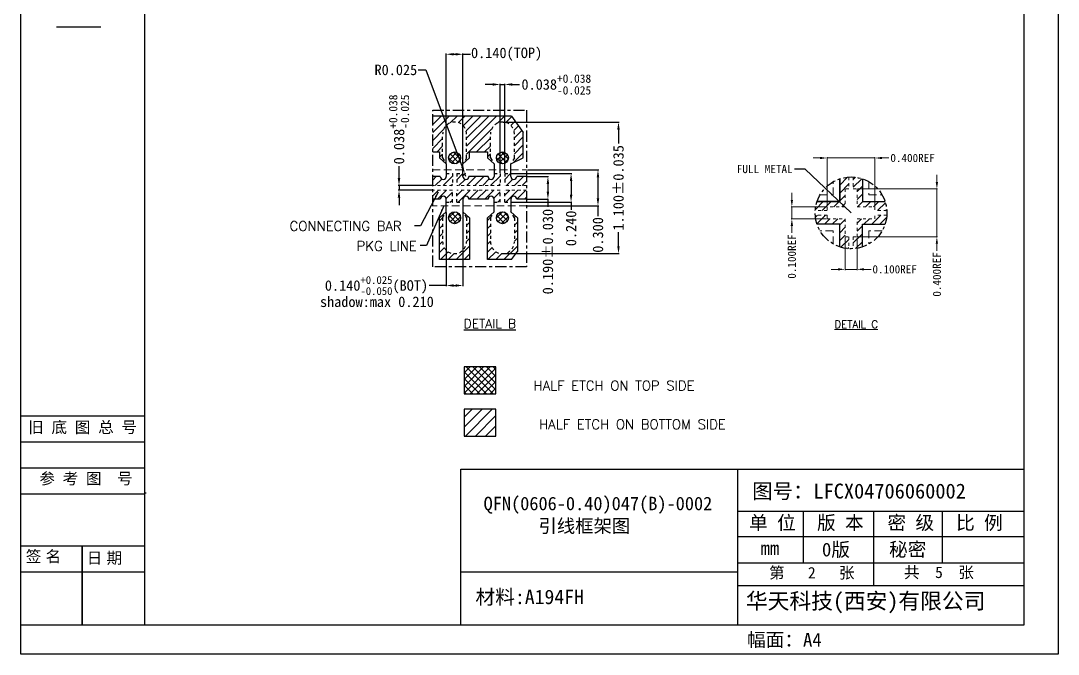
# Model space of a CAD drawing. Header units: inches. Extents: x 5 to 403, y 5 to 265.
# Drawn here: x 210.04 to 244.76, y 194.19 to 215.37 of the extents above; entities that cross this region are included whole.
import ezdxf
from ezdxf.enums import TextEntityAlignment as Align

# ---------------------------------------------------------------- set-up
doc = ezdxf.new("R2010")
doc.units = ezdxf.units.IN
doc.header["$MEASUREMENT"] = 0
doc.linetypes.add('CENTER', pattern=[2, 1.25, -0.25, 0.25, -0.25])
doc.linetypes.add('HIDDEN', pattern=[0.375, 0.25, -0.125])
for name, color, linetype in [('1D（虚线、T-shape等)', 4, 'Continuous'), ('1（实线、SECTION图示等）', 7, 'Continuous'), ('DIM(尺寸标注）', 4, 'Continuous'), ('Half etch on bottom side（背面半蚀刻、实线） @ 1', 4, 'Continuous'), ('Half etch on top side（正面半蚀刻、实线）', 6, 'Continuous'), ('LFBOT（框架底面线、虚线）', 4, 'HIDDEN'), ('LFTOP（框架正面线、实线）', 7, 'Continuous'), ('PKG LINE（虚线）', 2, 'HIDDEN')]:
    doc.layers.add(name, color=color, linetype=linetype)
doc.styles.add('SIMPLEX', font='SIMPLEX')
doc.styles.get("Standard").update_dxf_attribs({"font": ''})
doc.styles.add('宋体', font='')
doc.styles.get('Standard').set_extended_font_data('SimSun')
doc.styles.get('宋体').set_extended_font_data('SimSun')
doc.dimstyles.new('0D$0', dxfattribs={"dimscale": 0.078, "dimtxt": 1.15, "dimasz": 1.15, "dimexe": 0.3, "dimexo": 0.3, "dimgap": 0.3, "dimtad": 0, "dimdec": 3, "dimzin": 1, "dimdsep": 46, "dimtxsty": 'SIMPLEX', "dimcen": 0.1, "dimclrd": 256, "dimclre": 256, "dimclrt": 256, "dimadec": 0, "dimazin": 0, "dimtfac": 1, "dimtdec": 3, "dimtofl": 0, "dimtmove": 0, "dimatfit": 3, "dimfxl": 0, "dimlwd": -1, "dimlwe": -1, "dimarcsym": 0})
doc.dimstyles.new('ISO-25', dxfattribs={"dimtxt": 0.2, "dimasz": 0.15, "dimexe": 0.025, "dimexo": 0.025, "dimgap": 0.025, "dimtad": 0, "dimdec": 3, "dimzin": 1, "dimdsep": 46, "dimtxsty": '宋体', "dimcen": 0.15, "dimadec": 0, "dimazin": 0, "dimtfac": 1, "dimtdec": 3, "dimtmove": 0, "dimatfit": 3, "dimfxl": 0, "dimarcsym": 0})
doc.dimstyles.get("Standard").update_dxf_attribs({"dimtxt": 0.18, "dimasz": 0.18, "dimexe": 0.18, "dimexo": 0.0625, "dimgap": 0.09, "dimtad": 0, "dimtih": 1, "dimtoh": 1, "dimdec": 4, "dimzin": 0, "dimdsep": 46, "dimtxsty": 'Standard', "dimcen": 0.09, "dimadec": 0, "dimazin": 0, "dimtfac": 1, "dimtdec": 4, "dimtofl": 0, "dimtmove": 0, "dimatfit": 3, "dimfxl": 0, "dimtolj": 1, "dimtzin": 0, "dimarcsym": 0})

# ---------------------------------------------------------------- blocks, each defined once
blk = doc.blocks.new('*D77')
at = {"layer": 'Defpoints', "color": 0}
for p in [(226.973, 210.161), (226.973, 209.401), (227.685, 209.401)]:
    blk.add_point(p, dxfattribs=at)
at = {"layer": 'DIM(尺寸标注）', "color": 0, "lineweight": -2}
for p, q in [((226.998, 210.161), (227.71, 210.161)), ((227.685, 209.911), (227.685, 209.651)), ((226.998, 209.401), (227.71, 209.401)), ((227.685, 209.401), (227.685, 209.151))]:
    blk.add_line(p, q, dxfattribs=at)
at = {"layer": 'DIM(尺寸标注）', "color": 0}
for points in [[(227.726, 209.911), (227.643, 209.911), (227.685, 210.161)], [(227.643, 209.651), (227.726, 209.651), (227.685, 209.401)]]:
    blk.add_solid(points, dxfattribs=at)
at = {"layer": 'DIM(尺寸标注）', "color": 0, "insert": (227.685, 207.649), "char_height": 0.35, "attachment_point": 5, "rotation": 90, "style": '宋体'}
blk.add_mtext('0.190%%p0.030', dxfattribs=at)
blk = doc.blocks.new('*D78')
at = {"layer": 'Defpoints', "color": 0}
for p in [(226.973, 210.381), (226.973, 209.181), (229.36, 209.181)]:
    blk.add_point(p, dxfattribs=at)
at = {"layer": 'DIM(尺寸标注）', "color": 0, "lineweight": -2}
for p, q in [((226.998, 210.381), (229.385, 210.381)), ((229.36, 210.131), (229.36, 209.431)), ((226.998, 209.181), (229.385, 209.181)), ((229.36, 209.181), (229.36, 208.833))]:
    blk.add_line(p, q, dxfattribs=at)
at = {"layer": 'DIM(尺寸标注）', "color": 0}
for points in [[(229.402, 210.131), (229.319, 210.131), (229.36, 210.381)], [(229.319, 209.431), (229.402, 209.431), (229.36, 209.181)]]:
    blk.add_solid(points, dxfattribs=at)
at = {"layer": 'DIM(尺寸标注）', "color": 0, "insert": (229.36, 208.207), "char_height": 0.35, "attachment_point": 5, "rotation": 90, "style": '宋体'}
blk.add_mtext('0.300', dxfattribs=at)
blk = doc.blocks.new('*D79')
at = {"layer": 'Defpoints', "color": 0}
for p in [(226.163, 211.981), (226.163, 207.581), (230.047, 207.581)]:
    blk.add_point(p, dxfattribs=at)
at = {"layer": 'DIM(尺寸标注）', "color": 0, "lineweight": -2}
for p, q in [((226.188, 211.981), (230.072, 211.981)), ((230.047, 211.731), (230.047, 211.264)), ((230.047, 207.831), (230.047, 208.299)), ((226.188, 207.581), (230.072, 207.581))]:
    blk.add_line(p, q, dxfattribs=at)
at = {"layer": 'DIM(尺寸标注）', "color": 0}
for points in [[(230.088, 211.731), (230.005, 211.731), (230.047, 211.981)], [(230.005, 207.831), (230.088, 207.831), (230.047, 207.581)]]:
    blk.add_solid(points, dxfattribs=at)
at = {"layer": 'DIM(尺寸标注）', "color": 0, "insert": (230.047, 209.781), "char_height": 0.35, "attachment_point": 5, "rotation": 90, "style": '宋体'}
blk.add_mtext('1.100%%p0.035', dxfattribs=at)
blk = doc.blocks.new('*D1')
at = {"layer": 'Defpoints', "color": 0}
for p in [(237.63, 208.144), (238.03, 208.144), (237.63, 207.056)]:
    blk.add_point(p, dxfattribs=at)
at = {"layer": 'DIM(尺寸标注）', "lineweight": 5}
for p, q in [((237.63, 208.121), (237.63, 207.033)), ((238.03, 208.121), (238.03, 207.033))]:
    blk.add_line(p, q, dxfattribs=at)
at = {"layer": 'DIM(尺寸标注）', "color": 4, "lineweight": 5}
for p, q in [((237.396, 207.056), (237.162, 207.056)), ((238.03, 207.056), (237.63, 207.056)), ((238.264, 207.056), (238.498, 207.056))]:
    blk.add_line(p, q, dxfattribs=at)
at = {"layer": 'DIM(尺寸标注）', "color": 4}
for points in [[(237.396, 207.017), (237.396, 207.095), (237.63, 207.056)], [(238.264, 207.095), (238.264, 207.017), (238.03, 207.056)]]:
    blk.add_solid(points, dxfattribs=at)
at = {"layer": 'DIM(尺寸标注）', "color": 4, "lineweight": 5, "insert": (239.289, 207.056), "char_height": 0.273, "attachment_point": 5, "style": '宋体'}
blk.add_mtext('0.100REF', dxfattribs=at)
blk = doc.blocks.new('*D2')
at = {"layer": 'Defpoints', "color": 0}
for p in [(237.03, 209.144), (235.849, 208.744), (237.03, 208.744)]:
    blk.add_point(p, dxfattribs=at)
at = {"layer": 'DIM(尺寸标注）', "color": 4, "lineweight": 5}
for p, q in [((235.849, 209.378), (235.849, 209.612)), ((235.849, 209.144), (235.849, 208.744)), ((235.849, 208.51), (235.849, 208.276))]:
    blk.add_line(p, q, dxfattribs=at)
at = {"layer": 'DIM(尺寸标注）', "lineweight": 5}
for p, q in [((237.007, 209.144), (235.825, 209.144)), ((237.007, 208.744), (235.825, 208.744))]:
    blk.add_line(p, q, dxfattribs=at)
at = {"layer": 'DIM(尺寸标注）', "color": 4}
for points in [[(235.81, 209.378), (235.888, 209.378), (235.849, 209.144)], [(235.888, 208.51), (235.81, 208.51), (235.849, 208.744)]]:
    blk.add_solid(points, dxfattribs=at)
at = {"layer": 'DIM(尺寸标注）', "color": 4, "lineweight": 5, "insert": (235.849, 207.485), "char_height": 0.273, "attachment_point": 5, "rotation": 90, "style": '宋体'}
blk.add_mtext('0.100REF', dxfattribs=at)
blk = doc.blocks.new('*D3')
at = {"layer": 'Defpoints', "color": 0}
for p in [(238.03, 209.744), (238.03, 208.144), (240.702, 208.144)]:
    blk.add_point(p, dxfattribs=at)
at = {"layer": 'DIM(尺寸标注）', "color": 4, "lineweight": 5}
for p, q in [((240.702, 209.978), (240.702, 210.212)), ((240.702, 209.744), (240.702, 208.144)), ((240.702, 207.91), (240.702, 207.676))]:
    blk.add_line(p, q, dxfattribs=at)
at = {"layer": 'DIM(尺寸标注）', "lineweight": 5}
for p, q in [((238.053, 209.744), (240.726, 209.744)), ((238.053, 208.144), (240.726, 208.144))]:
    blk.add_line(p, q, dxfattribs=at)
at = {"layer": 'DIM(尺寸标注）', "color": 4}
for points in [[(240.663, 209.978), (240.741, 209.978), (240.702, 209.744)], [(240.741, 207.91), (240.663, 207.91), (240.702, 208.144)]]:
    blk.add_solid(points, dxfattribs=at)
at = {"layer": 'DIM(尺寸标注）', "color": 4, "lineweight": 5, "insert": (240.702, 206.885), "char_height": 0.273, "attachment_point": 5, "rotation": 90, "style": '宋体'}
blk.add_mtext('0.400REF', dxfattribs=at)
blk = doc.blocks.new('*D4')
at = {"layer": 'Defpoints', "color": 0}
for p in [(238.63, 210.779), (237.03, 209.144), (238.63, 209.144)]:
    blk.add_point(p, dxfattribs=at)
at = {"layer": 'DIM(尺寸标注）', "color": 4, "lineweight": 5}
for p, q in [((236.796, 210.779), (236.562, 210.779)), ((237.03, 210.779), (238.63, 210.779)), ((238.864, 210.779), (239.098, 210.779))]:
    blk.add_line(p, q, dxfattribs=at)
at = {"layer": 'DIM(尺寸标注）', "lineweight": 5}
for p, q in [((237.03, 209.168), (237.03, 210.802)), ((238.63, 209.168), (238.63, 210.802))]:
    blk.add_line(p, q, dxfattribs=at)
at = {"layer": 'DIM(尺寸标注）', "color": 4}
for points in [[(236.796, 210.74), (236.796, 210.818), (237.03, 210.779)], [(238.864, 210.818), (238.864, 210.74), (238.63, 210.779)]]:
    blk.add_solid(points, dxfattribs=at)
at = {"layer": 'DIM(尺寸标注）', "color": 4, "lineweight": 5, "insert": (239.889, 210.779), "char_height": 0.273, "attachment_point": 5, "style": '宋体'}
blk.add_mtext('0.400REF', dxfattribs=at)
blk = doc.blocks.new('*D9')
at = {"layer": 'Defpoints', "color": 0}
for p in [(226.443, 210.261), (226.443, 209.301), (228.461, 209.301)]:
    blk.add_point(p, dxfattribs=at)
at = {"layer": 'DIM(尺寸标注）', "color": 0, "lineweight": -2}
for p, q in [((226.468, 210.261), (228.486, 210.261)), ((228.461, 210.011), (228.461, 209.551)), ((226.468, 209.301), (228.486, 209.301)), ((228.461, 209.301), (228.461, 209.051))]:
    blk.add_line(p, q, dxfattribs=at)
at = {"layer": 'DIM(尺寸标注）', "color": 0}
for points in [[(228.503, 210.011), (228.419, 210.011), (228.461, 210.261)], [(228.419, 209.551), (228.503, 209.551), (228.461, 209.301)]]:
    blk.add_solid(points, dxfattribs=at)
at = {"layer": 'DIM(尺寸标注）', "color": 0, "lineweight": 5, "insert": (228.461, 208.425), "char_height": 0.35, "attachment_point": 5, "rotation": 90, "style": '宋体'}
blk.add_mtext('0.240', dxfattribs=at)
blk = doc.blocks.new('*D10')
at = {"layer": 'Defpoints', "color": 0}
for p in [(223.829, 209.857), (222.702, 209.705), (223.829, 209.705)]:
    blk.add_point(p, dxfattribs=at)
at = {"layer": 'DIM(尺寸标注）', "color": 0, "lineweight": -2}
for p, q in [((222.702, 210.107), (222.702, 210.505)), ((223.804, 209.857), (222.677, 209.857)), ((222.702, 209.857), (222.702, 209.705)), ((223.804, 209.705), (222.677, 209.705)), ((222.702, 209.455), (222.702, 209.205))]:
    blk.add_line(p, q, dxfattribs=at)
at = {"layer": 'DIM(尺寸标注）', "color": 0}
for points in [[(222.66, 210.107), (222.744, 210.107), (222.702, 209.857)], [(222.744, 209.455), (222.66, 209.455), (222.702, 209.705)]]:
    blk.add_solid(points, dxfattribs=at)
at = {"layer": 'DIM(尺寸标注）', "color": 0, "insert": (222.702, 211.733), "char_height": 0.35, "attachment_point": 5, "rotation": 90, "style": '宋体'}
blk.add_mtext('\\A1;0.038{\\H0.280000;\\S+0.038^ -0.025;}', dxfattribs=at)
blk = doc.blocks.new('*D11')
at = {"layer": 'Defpoints', "color": 0}
for p in [(224.283, 208.981), (224.843, 208.981), (224.843, 206.516)]:
    blk.add_point(p, dxfattribs=at)
at = {"layer": 'DIM(尺寸标注）', "color": 0, "lineweight": -2}
for p, q in [((224.283, 208.956), (224.283, 206.491)), ((224.843, 208.956), (224.843, 206.491)), ((224.283, 206.516), (223.71, 206.516)), ((224.533, 206.516), (224.593, 206.516))]:
    blk.add_line(p, q, dxfattribs=at)
at = {"layer": 'DIM(尺寸标注）', "color": 0}
for points in [[(224.533, 206.558), (224.533, 206.475), (224.283, 206.516)], [(224.593, 206.475), (224.593, 206.558), (224.843, 206.516)]]:
    blk.add_solid(points, dxfattribs=at)
at = {"layer": 'DIM(尺寸标注）', "color": 0, "lineweight": 5, "insert": (221.947, 206.516), "char_height": 0.35, "attachment_point": 5, "style": '宋体'}
blk.add_mtext('\\A1;0.140{\\H0.262500;\\S+0.025^ -0.050;}(BOT)', dxfattribs=at)
blk = doc.blocks.new('*D166')
at = {"layer": 'Defpoints', "color": 0}
for p in [(226.239, 213.238), (226.087, 210.261), (226.239, 210.261)]:
    blk.add_point(p, dxfattribs=at)
at = {"layer": 'DIM(尺寸标注）', "color": 0, "lineweight": -2}
for p, q in [((225.837, 213.238), (225.587, 213.238)), ((226.087, 210.286), (226.087, 213.263)), ((226.087, 213.238), (226.239, 213.238)), ((226.239, 210.286), (226.239, 213.263)), ((226.489, 213.238), (226.739, 213.238))]:
    blk.add_line(p, q, dxfattribs=at)
at = {"layer": 'DIM(尺寸标注）', "color": 0}
for points in [[(225.837, 213.196), (225.837, 213.279), (226.087, 213.238)], [(226.489, 213.279), (226.489, 213.196), (226.239, 213.238)]]:
    blk.add_solid(points, dxfattribs=at)
at = {"layer": 'DIM(尺寸标注）', "color": 0, "insert": (227.966, 213.238), "char_height": 0.35, "attachment_point": 5, "style": '宋体'}
blk.add_mtext('\\A1;0.038{\\H0.280000;\\S+0.038^ -0.025;}', dxfattribs=at)
blk = doc.blocks.new('*D167')
at = {"layer": 'Defpoints', "color": 0}
for p in [(224.907, 210.255), (224.943, 210.161)]:
    blk.add_point(p, dxfattribs=at)
at = {"layer": 'DIM(尺寸标注）', "color": 0, "lineweight": -2}
for p, q in [((223.348, 213.723), (223.598, 213.723)), ((223.598, 213.723), (224.819, 210.489)), ((224.943, 210.161), (224.907, 210.255))]:
    blk.add_line(p, q, dxfattribs=at)
blk.add_arc((224.943, 210.161), 0.1, 96.3208, 165.6385, dxfattribs=at)
at = {"layer": 'DIM(尺寸标注）', "color": 0}
blk.add_solid([(224.78, 210.474), (224.858, 210.504), (224.907, 210.255)], dxfattribs=at)
at = {"layer": 'DIM(尺寸标注）', "color": 0, "lineweight": 5, "insert": (222.596, 213.723), "char_height": 0.35, "attachment_point": 5, "style": '宋体'}
blk.add_mtext('R0.025', dxfattribs=at)
blk = doc.blocks.new('*D172')
at = {"layer": 'Defpoints', "color": 0}
for p in [(224.843, 214.248), (224.283, 210.581), (224.843, 210.581)]:
    blk.add_point(p, dxfattribs=at)
at = {"layer": 'DIM(尺寸标注）', "color": 0, "lineweight": -2}
for p, q in [((224.283, 210.606), (224.283, 214.273)), ((224.533, 214.248), (224.593, 214.248)), ((224.843, 210.606), (224.843, 214.273)), ((224.843, 214.248), (225.093, 214.248))]:
    blk.add_line(p, q, dxfattribs=at)
at = {"layer": 'DIM(尺寸标注）', "color": 0}
for points in [[(224.533, 214.289), (224.533, 214.206), (224.283, 214.248)], [(224.593, 214.206), (224.593, 214.289), (224.843, 214.248)]]:
    blk.add_solid(points, dxfattribs=at)
at = {"layer": 'DIM(尺寸标注）', "color": 0, "lineweight": 5, "insert": (226.302, 214.248), "char_height": 0.35, "attachment_point": 5, "style": '宋体'}
blk.add_mtext('0.140(TOP)', dxfattribs=at)

msp = doc.modelspace()

# ---------------------------------------------------------------- hatches: boundary and pattern name
at = {"layer": 'DIM(尺寸标注）'}
h = msp.add_hatch(dxfattribs=at)
h.set_pattern_fill('ANSI31', color=256, scale=0.075, style=0)
h.set_pattern_definition([(45, (-580.54107, -380.03885), (-0.1683798, 0.1683798), [])])
h.paths.add_polyline_path([(225.94346, 202.38167), (224.88469, 202.38167), (224.88469, 201.48182), (225.94346, 201.48182)])
at = {"layer": 'Half etch on bottom side（背面半蚀刻、实线） @ 1', "ltscale": 0.05}
h = msp.add_hatch(dxfattribs=at)
h.set_pattern_fill('ANSI31', color=256, scale=1.5, style=0)
h.paths.add_polyline_path([(224.0625, 210.98142), (224.0625, 210.78142), (224.2825, 210.58142), (224.1625, 210.78142), (224.1625, 211.58142, -1.00000324), (224.9625, 211.58142), (224.9625, 210.78142), (224.8425, 210.58142), (225.0625, 210.78142), (225.0625, 210.98142), (225.6625, 210.98142), (225.6625, 210.78142), (225.8825, 210.58142), (225.7625, 210.78142), (225.7625, 211.58142, -1.00000324), (226.5625, 211.58142), (226.5625, 210.78142), (226.4425, 210.58142), (226.8625, 210.78142), (226.8625, 211.63276), (226.47062, 212.18142), (223.82894, 212.18142), (223.82894, 210.98142)])
h.paths.add_polyline_path([(224.0625, 208.78142), (224.0625, 207.38142), (225.0625, 207.38142), (225.0625, 208.78142), (224.8425, 208.98142), (224.9625, 208.78142), (224.9625, 207.98142, -1.00000324), (224.1625, 207.98143), (224.1625, 208.78142), (224.2825, 208.98142)])
h.paths.add_polyline_path([(225.6625, 207.38142), (225.6625, 208.78142), (225.8825, 208.98142), (225.7625, 208.78142), (225.7625, 207.98142, 1.00000324), (226.5625, 207.98142), (226.5625, 208.78142), (226.4425, 208.98142), (226.6625, 208.78142), (226.6625, 207.65008), (226.47062, 207.38142)])
h.paths.add_polyline_path([(224.6385, 210.26142), (224.6385, 209.85742), (226.0865, 209.85742), (226.0865, 210.26142), (225.8825, 210.26142), (225.8825, 210.16142, -1), (225.6825, 210.16142), (225.0425, 210.16142, -1), (224.8425, 210.16142), (224.8425, 210.26142)])
h.paths.add_polyline_path([(224.6385, 209.70542), (224.6385, 209.30142), (224.8425, 209.30142), (224.8425, 209.40142, -1), (225.0425, 209.40142), (225.6825, 209.40142, -1), (225.8825, 209.40142), (225.8825, 209.30142), (226.0865, 209.30142), (226.0865, 209.70542)])
h.paths.add_polyline_path([(226.2385, 210.26142), (226.2385, 209.85742), (226.97333, 209.85742), (226.97333, 210.16142), (226.6425, 210.16142, -1), (226.4425, 210.16142), (226.4425, 210.26142)])
h.paths.add_polyline_path([(226.2385, 209.30142), (226.2385, 209.70542), (226.97333, 209.70542), (226.97333, 209.40142), (226.6425, 209.40142, 1), (226.4425, 209.40142), (226.4425, 209.30142)])
h.paths.add_polyline_path([(224.0825, 209.40142, -1), (224.2825, 209.40142), (224.2825, 209.30142), (224.4865, 209.30142), (224.4865, 209.70542), (223.82894, 209.70542), (223.82894, 209.40142)])
h.paths.add_polyline_path([(224.4865, 209.85742), (224.4865, 210.26142), (224.2825, 210.26142), (224.2825, 210.16142, -1), (224.0825, 210.16142), (223.82894, 210.16142), (223.82894, 209.85742)])
h = msp.add_hatch(dxfattribs=at)
h.set_pattern_fill('ANSI31', color=256, scale=1.5, style=0)
h.paths.add_polyline_path([(237.90601, 210.14206, -0.06479984), (238.21001, 210.08272), (238.21001, 209.32447), (238.96825, 209.32447, -0.06479984), (239.0276, 209.02047), (238.63001, 209.02047), (238.63001, 209.14447), (238.03001, 209.14447), (238.03001, 209.74447), (237.90601, 209.74447)])
h.paths.add_polyline_path([(236.63242, 209.02047, -0.06479984), (236.69176, 209.32447), (237.45001, 209.32447), (237.45001, 210.08272, -0.06479984), (237.75401, 210.14206), (237.75401, 209.74447), (237.63001, 209.74447), (237.63001, 209.14447), (237.03001, 209.14447), (237.03001, 209.02047)])
h.paths.add_polyline_path([(236.63242, 208.86847), (237.03001, 208.86847), (237.03001, 208.74447), (237.63001, 208.74447), (237.63001, 208.14447), (237.75401, 208.14447), (237.75401, 207.74688, -0.06479984), (237.45001, 207.80623), (237.45001, 208.56447), (236.69176, 208.56447, -0.06479984)])
h.paths.add_polyline_path([(237.90601, 208.14447), (238.03001, 208.14447), (238.03001, 208.74447), (238.63001, 208.74447), (238.63001, 208.86847), (239.0276, 208.86847, -0.06479984), (238.96825, 208.56447), (238.21001, 208.56447), (238.21001, 207.80623, -0.06479984), (237.90601, 207.74688)])
at = {"layer": 'Half etch on top side（正面半蚀刻、实线）', "lineweight": -3}
h = msp.add_hatch(dxfattribs=at)
h.set_pattern_fill('ANSI37', color=6, scale=0.04, angle=180)
h.set_pattern_definition([(225, (25.13382, 359.90473), (0.08980256, -0.08980256), []), (315, (25.13382, 359.90473), (0.08980256, 0.08980256), [])])
edge = h.paths.add_edge_path()
edge.add_arc((224.5625, 210.78142), 0.2, -542.571365, -191.459156, ccw=False)
edge.add_arc((224.5625, 210.78142), 0.2, -191.459156, -182.571365, ccw=False)
h = msp.add_hatch(dxfattribs=at)
h.set_pattern_fill('ANSI37', color=6, scale=0.04, angle=180)
h.set_pattern_definition([(225, (26.73382, 359.90473), (0.08980256, -0.08980256), []), (315, (26.73382, 359.90473), (0.08980256, 0.08980256), [])])
edge = h.paths.add_edge_path()
edge.add_arc((226.1625, 210.78142), 0.2, -542.571365, -191.459156, ccw=False)
edge.add_arc((226.1625, 210.78142), 0.2, -191.459156, -182.571365, ccw=False)
h = msp.add_hatch(dxfattribs=at)
h.set_pattern_fill('ANSI37', color=6, scale=0.04, angle=180)
h.set_pattern_definition([(135, (25.13382, 59.65812), (0.08980256, 0.08980256), []), (45, (25.13382, 59.65812), (0.08980256, -0.08980256), [])])
edge = h.paths.add_edge_path()
edge.add_arc((224.5625, 208.78142), 0.2, 551.459156, 902.571365)
edge.add_arc((224.5625, 208.78142), 0.2, 542.571365, 551.459156)
h = msp.add_hatch(dxfattribs=at)
h.set_pattern_fill('ANSI37', color=6, scale=0.04, angle=180)
h.set_pattern_definition([(135, (26.73382, 59.65812), (0.08980256, 0.08980256), []), (45, (26.73382, 59.65812), (0.08980256, -0.08980256), [])])
edge = h.paths.add_edge_path()
edge.add_arc((226.1625, 208.78142), 0.2, 551.459156, 902.571365)
edge.add_arc((226.1625, 208.78142), 0.2, 542.571365, 551.459156)
at = {"layer": 'Half etch on top side（正面半蚀刻、实线）', "linetype": 'ByBlock', "lineweight": 5}
h = msp.add_hatch(dxfattribs=at)
h.set_pattern_fill('ANSI37', color=256, scale=0.05, style=0)
h.set_pattern_definition([(45, (285.85867, 234.70785), (-0.1122532, 0.1122532), []), (135, (285.85867, 234.70785), (-0.1122532, -0.1122532), [])])
h.paths.add_polyline_path([(225.94346, 203.79243), (224.88469, 203.79243), (224.88469, 202.89258), (225.94346, 202.89258)])

# ---------------------------------------------------------------- linework, layer by layer
for p, q in [((211.23513, 215.169, 0.25786), (212.72531, 215.169, 0.25786)), ((214.19242, 202.15117, 0.25786), (210.04299, 202.15117, 0.25786)), ((214.19242, 201.28225, 0.25786), (210.04299, 201.28225, 0.25786)), ((214.19242, 200.41334, 0.25786), (210.04299, 200.41334, 0.25786)), ((224.77489, 195.15869, 0.25786), (224.77489, 200.36953, 0.25786)), ((224.77489, 200.36953, 0.25786), (243.60816, 200.36953, 0.25786)), ((234.03393, 200.36953, 0.25786), (234.03393, 195.15869, 0.25786)), ((214.19242, 199.54442, 0.25786), (210.04299, 199.54442, 0.25786)), ((214.21391, 199.58995, 0.25786), (214.21391, 199.56415, 0.25786)), ((234.03393, 198.97508, 0.25786), (243.60816, 198.97508, 0.25786)), ((236.22445, 198.95751, 0.25786), (236.22445, 197.24356, 0.25786)), ((238.58227, 198.95751, 0.25786), (238.58227, 196.4811, 0.25786)), ((240.87885, 198.95751, 0.25786), (240.87885, 197.24356, 0.25786)), ((234.03393, 198.12311, 0.25786), (243.60816, 198.12311, 0.25786)), ((210.04299, 197.80835, 0.25786), (214.19242, 197.80659, 0.25786)), ((212.0952, 197.80835, 0.25786), (212.0952, 195.17659, 0.25786)), ((212.0952, 195.17659, 0.25786), (212.0952, 197.78255, 0.25786)), ((234.03393, 197.24356, 0.25786), (243.60816, 197.24356, 0.25786)), ((214.19242, 196.936, 0.25786), (210.04299, 196.936, 0.25786)), ((234.03393, 196.936, 0.25786), (224.77489, 196.936, 0.25786)), ((234.03393, 196.4811, 0.25786), (243.60816, 196.4811, 0.25786)), ((214.1897, 195.1559, 0.25786), (210.0548, 195.1559, 0.25786))]:
    msp.add_line(p, q)
at = {"elevation": 0.25786}
for points in [[(210.04299, 242.40197), (244.76411, 242.40197), (244.76411, 194.18705), (210.04299, 194.18705)], [(214.19242, 241.42447), (243.60816, 241.42447), (243.60816, 195.15869), (214.19242, 195.15869)]]:
    msp.add_lwpolyline(points, close=True, dxfattribs=at)
at = {"layer": '1D（虚线、T-shape等)', "linetype": 'HIDDEN', "ltscale": 0.2}
for p, q in [((224.4865, 210.26142, 0.37794), (224.4865, 209.85742, 0.37794)), ((224.6385, 210.26142, 0.37794), (224.6385, 209.85742, 0.37794)), ((226.0865, 210.26142, 0.37794), (226.0865, 209.85742, 0.37794)), ((226.2385, 210.26142, 0.37794), (226.2385, 209.85742, 0.37794)), ((224.4865, 209.30142, 0.37794), (224.4865, 209.70542, 0.37794)), ((224.6385, 209.30142, 0.37794), (224.6385, 209.70542, 0.37794)), ((226.0865, 209.30142, 0.37794), (226.0865, 209.70542, 0.37794)), ((226.2385, 209.30142, 0.37794), (226.2385, 209.70542, 0.37794))]:
    msp.add_line(p, q, dxfattribs=at)
at = {"layer": '1D（虚线、T-shape等)', "linetype": 'HIDDEN', "lineweight": 0, "ltscale": 0.3}
for points, elevation in [([(237.75401, 210.14206), (237.75401, 209.74447)], 0.33433), ([(237.90601, 210.14206), (237.90601, 209.74447)], 0.33433), ([(224.4865, 209.85742), (223.82894, 209.85742)], 0.37794), ([(226.0865, 209.85742), (224.6385, 209.85742)], 0.37794), ([(226.97333, 209.85742), (226.2385, 209.85742)], 0.37794), ([(224.4865, 209.70542), (223.82894, 209.70542)], 0.37794), ([(226.0865, 209.70542), (224.6385, 209.70542)], 0.37794), ([(226.97333, 209.70542), (226.2385, 209.70542)], 0.37794), ([(237.03001, 209.02047), (236.63242, 209.02047)], 0.33433), ([(237.03001, 208.86847), (236.63242, 208.86847)], 0.33433), ([(239.0276, 209.02047), (238.63001, 209.02047)], 0.33433), ([(239.0276, 208.86847), (238.63001, 208.86847)], 0.33433), ([(237.75401, 208.14447), (237.75401, 207.74688)], 0.33433), ([(237.90601, 208.14447), (237.90601, 207.74688)], 0.33433)]:
    msp.add_lwpolyline(points, dxfattribs=dict(at, elevation=elevation))
at = {"layer": '1D（虚线、T-shape等)', "linetype": 'HIDDEN', "lineweight": 0, "ltscale": 0.25, "elevation": 0.33433}
for points in [[(237.75401, 209.74447), (237.63001, 209.74447), (237.63001, 209.14447), (237.03001, 209.14447), (237.03001, 209.02047)], [(237.90601, 209.74447), (238.03001, 209.74447), (238.03001, 209.14447), (238.63001, 209.14447), (238.63001, 209.02047)], [(237.03001, 208.86847), (237.03001, 208.74447), (237.63001, 208.74447), (237.63001, 208.14447), (237.75401, 208.14447)], [(237.90601, 208.14447), (238.03001, 208.14447), (238.03001, 208.74447), (238.63001, 208.74447), (238.63001, 208.86847)]]:
    msp.add_lwpolyline(points, dxfattribs=at)
at = {"layer": '1（实线、SECTION图示等）', "color": 7}
for p, q in [((224.88469, 203.79243, 0.34509), (224.88469, 202.89258, 0.34509)), ((225.94346, 203.79243, 0.34509), (224.88469, 203.79243, 0.34509)), ((225.94346, 202.89258, 0.34509), (225.94346, 203.79243, 0.34509)), ((224.88469, 202.89258, 0.34509), (225.94346, 202.89258, 0.34509)), ((224.88469, 202.38167, 0.34509), (224.88469, 201.48182, 0.34509)), ((225.94346, 202.38167, 0.34509), (224.88469, 202.38167, 0.34509)), ((225.94346, 201.48182, 0.34509), (225.94346, 202.38167, 0.34509)), ((224.88469, 201.48182, 0.34509), (225.94346, 201.48182, 0.34509))]:
    msp.add_line(p, q, dxfattribs=at)
at = {"layer": 'DIM(尺寸标注）', "color": 2, "linetype": 'CENTER', "ltscale": 0.3, "elevation": 0.37794}
msp.add_lwpolyline([(223.82894, 212.37377), (226.97333, 212.37377), (226.97333, 207.13956), (223.82894, 207.13956)], close=True, dxfattribs=at)
at = {"layer": 'DIM(尺寸标注）', "color": 2, "linetype": 'CENTER', "ltscale": 0.3}
msp.add_circle((237.83001, 208.94447, 0.33433), 1.2, dxfattribs=at)
at = {"layer": 'Half etch on top side（正面半蚀刻、实线）', "color": 6, "lineweight": -3}
for centre in [(224.5625, 210.78142, 0.37794), (226.1625, 210.78142, 0.37794), (224.5625, 208.78142, 0.37794), (226.1625, 208.78142, 0.37794)]:
    msp.add_circle(centre, 0.2, dxfattribs=at)
at = {"layer": 'LFBOT（框架底面线、虚线）', "linetype": 'HIDDEN', "ltscale": 0.2}
for p, q in [((224.1625, 210.78142, 0.37794), (224.1625, 211.58142, 0.37794)), ((224.9625, 210.78142, 0.37794), (224.9625, 211.58142, 0.37794)), ((225.7625, 210.78142, 0.37794), (225.7625, 211.58142, 0.37794)), ((226.5625, 210.78142, 0.37794), (226.5625, 211.58142, 0.37794)), ((224.1625, 210.78142, 0.37794), (224.2825, 210.58142, 0.37794)), ((224.9625, 210.78142, 0.37794), (224.8425, 210.58142, 0.37794)), ((225.7625, 210.78142, 0.37794), (225.8825, 210.58142, 0.37794)), ((226.5625, 210.78142, 0.37794), (226.4425, 210.58142, 0.37794)), ((224.1625, 208.78142, 0.37794), (224.2825, 208.98142, 0.37794)), ((224.1625, 208.78142, 0.37794), (224.1625, 207.98143, 0.37794)), ((224.9625, 208.78142, 0.37794), (224.8425, 208.98142, 0.37794)), ((224.9625, 208.78142, 0.37794), (224.9625, 207.98142, 0.37794)), ((225.7625, 208.78142, 0.37794), (225.8825, 208.98142, 0.37794)), ((225.7625, 208.78142, 0.37794), (225.7625, 207.98143, 0.37794)), ((226.5625, 208.78142, 0.37794), (226.4425, 208.98142, 0.37794)), ((226.5625, 208.78142, 0.37794), (226.5625, 207.98142, 0.37794))]:
    msp.add_line(p, q, dxfattribs=at)
at = {"layer": 'LFBOT（框架底面线、虚线）', "linetype": 'HIDDEN', "ltscale": 0.2, "elevation": 0.37794}
for points in [[(224.2825, 210.26142), (224.4865, 210.26142)], [(224.6385, 210.26142), (224.8425, 210.26142)], [(225.8825, 210.26142), (226.0865, 210.26142)], [(226.2385, 210.26142), (226.4425, 210.26142)], [(224.2825, 209.30142), (224.4865, 209.30142)], [(224.6385, 209.30142), (224.8425, 209.30142)], [(225.8825, 209.30142), (226.0865, 209.30142)], [(226.2385, 209.30142), (226.4425, 209.30142)]]:
    msp.add_lwpolyline(points, dxfattribs=at)
at = {"layer": 'LFBOT（框架底面线、虚线）', "linetype": 'HIDDEN', "ltscale": 0.2}
for centre, start, end in [((224.5625, 211.58142, 0.37794), 359.999815, 180.000186), ((226.1625, 211.58142, 0.37794), 359.999815, 180.000186), ((224.5625, 207.98142, 0.37794), 179.999814, 0.000185), ((226.1625, 207.98142, 0.37794), 179.999814, 0.000185)]:
    msp.add_arc(centre, 0.4, start, end, dxfattribs=at)
at = {"layer": 'LFTOP（框架正面线、实线）', "color": 7}
for p, q in [((226.47062, 212.18142, 0.37794), (223.82894, 212.18142, 0.37794)), ((226.8625, 210.78142, 0.37794), (226.8625, 211.63276, 0.37794)), ((223.82894, 210.98142, 0.37794), (224.0625, 210.98142, 0.37794)), ((224.0625, 210.98142, 0.37794), (224.0625, 210.78142, 0.37794)), ((224.0625, 210.78142, 0.37794), (224.2825, 210.58142, 0.37794)), ((224.8425, 210.58142, 0.37794), (225.0625, 210.78142, 0.37794)), ((225.0625, 210.78142, 0.37794), (225.0625, 210.98142, 0.37794)), ((225.0625, 210.98142, 0.37794), (225.6625, 210.98142, 0.37794)), ((225.6625, 210.98142, 0.37794), (225.6625, 210.78142, 0.37794)), ((225.6625, 210.78142, 0.37794), (225.8825, 210.58142, 0.37794)), ((226.4425, 210.58142, 0.37794), (226.8625, 210.78142, 0.37794)), ((224.2825, 210.58142, 0.37794), (224.2825, 210.16142, 0.37794)), ((224.8425, 210.16142, 0.37794), (224.8425, 210.58142, 0.37794)), ((225.8825, 210.58142, 0.37794), (225.8825, 210.16142, 0.37794)), ((226.4425, 210.16142, 0.37794), (226.4425, 210.58142, 0.37794)), ((224.0825, 210.16142, 0.37794), (223.82894, 210.16142, 0.37794)), ((225.6825, 210.16142, 0.37794), (225.0425, 210.16142, 0.37794)), ((226.97333, 210.16142, 0.37794), (226.6425, 210.16142, 0.37794)), ((237.45001, 209.32447, 0.33433), (237.45001, 210.08272, 0.33433)), ((224.0825, 209.40142, 0.37794), (223.82894, 209.40142, 0.37794)), ((224.2825, 208.98142, 0.37794), (224.2825, 209.40142, 0.37794)), ((224.8425, 209.40142, 0.37794), (224.8425, 208.98142, 0.37794)), ((225.6825, 209.40142, 0.37794), (225.0425, 209.40142, 0.37794)), ((225.8825, 208.98142, 0.37794), (225.8825, 209.40142, 0.37794)), ((226.4425, 209.40142, 0.37794), (226.4425, 208.98142, 0.37794)), ((226.97333, 209.40142, 0.37794), (226.6425, 209.40142, 0.37794)), ((236.69176, 209.32447, 0.33433), (237.45001, 209.32447, 0.33433)), ((224.0625, 208.78142, 0.37794), (224.2825, 208.98142, 0.37794)), ((224.0625, 207.38142, 0.37794), (224.0625, 208.78142, 0.37794)), ((224.8425, 208.98142, 0.37794), (225.0625, 208.78142, 0.37794)), ((225.0625, 208.78142, 0.37794), (225.0625, 207.38142, 0.37794)), ((225.6625, 208.78142, 0.37794), (225.8825, 208.98142, 0.37794)), ((225.6625, 207.38142, 0.37794), (225.6625, 208.78142, 0.37794)), ((226.4425, 208.98142, 0.37794), (226.6625, 208.78142, 0.37794)), ((226.6625, 208.78142, 0.37794), (226.6625, 207.65008, 0.37794)), ((225.0625, 207.38142, 0.37794), (224.0625, 207.38142, 0.37794)), ((226.47062, 207.38142, 0.37794), (225.6625, 207.38142, 0.37794))]:
    msp.add_line(p, q, dxfattribs=at)
for points, elevation in [([(226.47062, 212.18142), (226.8625, 211.63276)], 0.37794), ([(237.45001, 210.08272), (237.45001, 209.32447), (236.69176, 209.32447)], 0.33433), ([(238.21001, 210.08272), (238.21001, 209.32447), (238.96825, 209.32447)], 0.33433), ([(237.45001, 207.80623), (237.45001, 208.56447), (236.69176, 208.56447)], 0.33433), ([(238.21001, 207.80623), (238.21001, 208.56447), (238.96825, 208.56447)], 0.33433), ([(226.47062, 207.38142), (226.6625, 207.65008)], 0.37794)]:
    msp.add_lwpolyline(points, dxfattribs=dict(at, elevation=elevation))
for centre, start, end in [((224.1825, 210.16142, 0.37794), 180, 0), ((224.9425, 210.16142, 0.37794), 180, 0), ((225.7825, 210.16142, 0.37794), 180, 0), ((226.5425, 210.16142, 0.37794), 180, 0), ((224.1825, 209.40142, 0.37794), 0, 180), ((224.9425, 209.40142, 0.37794), 0, 180), ((225.7825, 209.40142, 0.37794), 0, 180), ((226.5425, 209.40142, 0.37794), 0, 180)]:
    msp.add_arc(centre, 0.1, start, end, dxfattribs=at)
at = {"layer": 'PKG LINE（虚线）', "color": 2, "lineweight": 5}
for points, elevation in [([(223.82894, 210.38142), (226.97333, 210.38142)], 0.37794), ([(236.79078, 209.54447), (237.23001, 209.54447), (237.23001, 209.9837)], 0.33433), ([(238.43001, 209.9837), (238.43001, 209.54447), (238.86924, 209.54447)], 0.33433), ([(226.97333, 209.18142), (223.82894, 209.18142)], 0.37794), ([(237.23001, 207.90524), (237.23001, 208.34447), (236.79078, 208.34447)], 0.33433), ([(238.86924, 208.34447), (238.43001, 208.34447), (238.43001, 207.90524)], 0.33433)]:
    msp.add_lwpolyline(points, dxfattribs=dict(at, elevation=elevation))

# ---------------------------------------------------------------- texts
at = {"style": '宋体'}
for s, height, p in [('图号：LFCX04706060002', 0.5, (234.52372, 199.39251, 0.27496)), ('单 位', 0.458206, (234.41781, 198.35573, 0.25786)), ('版 本', 0.458206, (236.69035, 198.35573, 0.25786)), ('密 级', 0.458206, (239.04817, 198.35573, 0.25786)), ('比 例', 0.458206, (241.34475, 198.35573, 0.25786)), ('0版', 0.458206, (236.85697, 197.45784, 0.25786)), ('秘密', 0.458206, (239.10232, 197.46297, 0.12008)), ('mm', 0.458206, (234.8036, 197.5094, 0.25786)), ('幅面：A4', 0.458206, (234.34776, 194.44162, 0.25786))]:
    msp.add_text(s, height=height, dxfattribs=at).set_placement(p)
at = {"attachment_point": 1, "style": '宋体'}
for s, insert, char_height in [('{\\fSimSun|b0|i0|c134|p2;旧 底 图 总 号}', (210.29071, 201.96801, 0.25786), 0.3818384), ('{\\fSimSun|b0|i0|c134|p2;参 考 图  号}', (210.66617, 200.2523, 0.25786), 0.3818384), ('{\\fAlgerian|b0|i0|c134|p2; 签 名}', (210.06941, 197.64893, 0.25786), 0.3818384), ('{\\fAlgerian|b0|i0|c134|p2; 日 期}', (212.1106, 197.59733, 0.25786), 0.3818384), ('{\\fSimSun|b0|i0|c134|p2;第   2   张}', (235.08631, 197.10368, 0.25786), 0.3818384), ('{\\fSimSun|b0|i0|c134|p2;共  5  张}', (239.60221, 197.11668, 0.25786), 0.3818384), ('材料:A194FH', (225.25976, 196.34651, 0.27496), 0.484646), ('{\\fSimSun|b0|i0|c134|p2;华天科技(西安)有限公司}', (234.30997, 196.23551, 0.25786), 0.5345738)]:
    msp.add_mtext(s, dxfattribs=dict(at, insert=insert, char_height=char_height))
at = {"insert": (225.53287, 199.45186, 0.27496), "char_height": 0.45, "width": 11.2659632, "attachment_point": 1, "style": '宋体'}
msp.add_mtext('{\\C0;QFN(0606-0.40)047(B)-0002\\P      引线框架图}', dxfattribs=at)
at = {"layer": 'DIM(尺寸标注）', "style": 'SIMPLEX'}
for s, p in [('HALF ETCH ON TOP SIDE', (232.59113, 203.16921, 0.25656)), ('HALF ETCH ON BOTTOM SIDE', (233.63925, 201.87484, 0.25656))]:
    msp.add_text(s, height=0.324, dxfattribs=at).set_placement(p, align=Align.MIDDLE_RIGHT)
at = {"layer": 'DIM(尺寸标注）', "lineweight": 5, "insert": (234.94032, 210.40969, -0.14084), "char_height": 0.2754, "attachment_point": 5, "style": '宋体'}
msp.add_mtext('FULL METAL ', dxfattribs=at)
at = {"layer": 'DIM(尺寸标注）', "attachment_point": 5}
for s, insert, char_height, style in [('CONNECTING BAR', (220.9149, 208.50283, 0.37794), 0.324, 'SIMPLEX'), ('PKG LINE', (222.2897, 207.83623, 0.17188), 0.324, 'SIMPLEX'), ('shadow:max 0.210', (221.96164, 205.96905, 0.6358), 0.35, '宋体')]:
    msp.add_mtext(s, dxfattribs=dict(at, insert=insert, char_height=char_height, style=style))
at = {"layer": 'DIM(尺寸标注）', "insert": (226.61637, 205.09353, 0.58297), "char_height": 0.3, "width": 4.6586697, "attachment_point": 9, "style": 'SIMPLEX'}
msp.add_mtext('{\\LDETAIL B}', dxfattribs=at)

# ---------------------------------------------------------------- dimensions: what is measured, and where the dimension line sits
at = {"layer": 'DIM(尺寸标注）', "color": 1, "lineweight": 5}
dim = msp.add_linear_dim(base=(224.8425, 214.24773), p1=(224.2825, 210.58142, 0.37794), p2=(224.8425, 210.58142, 0.37794), text='<>(TOP)', dimstyle='ISO-25', override={"dimtxt": 0.35, "dimasz": 0.25, "dimlfac": 0.25, "dimtxsty": '宋体', "dimtp": 0.025, "dimtm": 0.025, "dimtzin": 0}, dxfattribs=at)
dim.commit()
dim.dimension.update_dxf_attribs({"geometry": '*D172', "text_midpoint": (226.30242, 214.24773)})
at = {"layer": 'DIM(尺寸标注）', "lineweight": 5}
dim = msp.add_radius_dim(center=(224.9425, 210.16142, 0.37794), mpoint=(224.90718, 210.25498, 0.37794), dimstyle='ISO-25', override={"dimtxt": 0.35, "dimasz": 0.25, "dimgap": 0.025, "dimtih": 1, "dimtoh": 1, "dimlfac": 0.25, "dimtol": 0, "dimlim": 0, "dimtp": 0.025, "dimtm": 0.025, "dimtzin": 0}, dxfattribs=at)
dim.commit()
dim.dimension.update_dxf_attribs({"geometry": '*D167', "text_midpoint": (222.59576, 213.72253), "dimtype": 164})
at = {"layer": 'DIM(尺寸标注）'}
for base, p1, p2, override, picture, middle in [((222.70187, 209.70542, 0.12008), (223.82894, 209.85742, 0.37794), (223.82894, 209.70542, 0.37794), {"dimtxt": 0.35, "dimasz": 0.25, "dimgap": 0.025, "dimlfac": 0.25, "dimtxsty": '宋体', "dimtol": 1, "dimlim": 0, "dimtp": 0.038, "dimtm": 0.025, "dimtfac": 0.8, "dimtolj": 1}, '*D10', (222.70187, 211.73256, 0.12008)), ((229.36023, 209.18142, 0.37794), (226.97333, 210.38142, 0.37794), (226.97333, 209.18142, 0.37794), {"dimtxt": 0.35, "dimasz": 0.25, "dimlfac": 0.25}, '*D78', (229.36023, 208.20709, 0.37794)), ((227.68457, 209.40142, 0.37794), (226.97333, 210.16142, 0.37794), (226.97333, 209.40142, 0.37794), {"dimtxt": 0.35, "dimasz": 0.25, "dimlfac": 0.25, "dimtol": 1, "dimtp": 0.03, "dimtm": 0.03, "dimtzin": 0}, '*D77', (227.68457, 207.64919, 0.37794))]:
    dim = msp.add_linear_dim(base=base, p1=p1, p2=p2, angle=90, dimstyle='ISO-25', override=override, dxfattribs=at)
    dim.commit()
    dim.dimension.update_dxf_attribs({"geometry": picture, "text_midpoint": middle, "dimtype": 160})
dim = msp.add_linear_dim(base=(226.2385, 213.2376), p1=(226.0865, 210.26142, 0.37794), p2=(226.2385, 210.26142, 0.37794), dimstyle='ISO-25', override={"dimtxt": 0.35, "dimasz": 0.25, "dimlfac": 0.25, "dimtol": 1, "dimtp": 0.038, "dimtm": 0.025, "dimtfac": 0.8, "dimtolj": 1}, dxfattribs=at)
dim.commit()
dim.dimension.update_dxf_attribs({"geometry": '*D166', "text_midpoint": (227.96641, 213.2376)})
dim = msp.add_linear_dim(base=(230.04674, 207.58142, 0.37794), p1=(226.1625, 211.98142, 0.37794), p2=(226.1625, 207.58142, 0.37794), angle=90, dimstyle='ISO-25', override={"dimtxt": 0.35, "dimasz": 0.25, "dimlfac": 0.25, "dimtxsty": '宋体', "dimtol": 1, "dimtp": 0.035, "dimtm": 0.035, "dimtzin": 0}, dxfattribs=at)
dim.commit()
dim.dimension.update_dxf_attribs({"geometry": '*D79', "text_midpoint": (230.04674, 209.78142, 0.37794)})
at = {"layer": 'DIM(尺寸标注）', "color": 4, "lineweight": 5}
for base, p1, p2, picture, middle in [((238.63001, 210.77903, 0.33433), (237.03001, 209.14447, 0.33433), (238.63001, 209.14447, 0.33433), '*D4', (239.88936, 210.77903, 0.33433)), ((237.63001, 207.05615, 0.33433), (238.03001, 208.14447, 0.33433), (237.63001, 208.14447, 0.33433), '*D1', (239.28936, 207.05615, 0.33433))]:
    dim = msp.add_linear_dim(base=base, p1=p1, p2=p2, dimstyle='0D$0', override={"dimscale": 0.078003, "dimtxt": 3.5, "dimasz": 3, "dimlfac": 0.25, "dimpost": 'REF', "dimtxsty": '宋体', "dimclrd": 4, "dimclrt": 4, "dimtofl": 1, "dimlwd": 5, "dimlwe": 5, "dimarcsym": 2}, dxfattribs=at)
    dim.commit()
    dim.dimension.update_dxf_attribs({"geometry": picture, "text_midpoint": middle, "dimtype": 160})
at = {"layer": 'DIM(尺寸标注）', "color": 1, "lineweight": 5}
dim = msp.add_linear_dim(base=(228.46109, 209.30142, 0.12008), p1=(226.4425, 210.26142, 0.37794), p2=(226.4425, 209.30142, 0.37794), angle=90, dimstyle='ISO-25', override={"dimtxt": 0.35, "dimasz": 0.25, "dimgap": 0.025, "dimlfac": 0.25, "dimtol": 0, "dimlim": 0, "dimtp": 0.025, "dimtm": 0.025, "dimtzin": 0}, dxfattribs=at)
dim.commit()
dim.dimension.update_dxf_attribs({"geometry": '*D9', "text_midpoint": (228.46109, 208.42517, 0.12008)})
at = {"layer": 'DIM(尺寸标注）', "color": 4, "lineweight": 5}
dim = msp.add_linear_dim(base=(240.70247, 208.14447, 0.33433), p1=(238.03001, 209.74447, 0.33433), p2=(238.03001, 208.14447, 0.33433), angle=90, dimstyle='0D$0', override={"dimscale": 0.078003, "dimtxt": 3.5, "dimasz": 3, "dimlfac": 0.25, "dimpost": 'REF', "dimtxsty": '宋体', "dimclrd": 4, "dimclrt": 4, "dimtofl": 1, "dimlwd": 5, "dimlwe": 5, "dimarcsym": 2}, dxfattribs=at)
dim.commit()
dim.dimension.update_dxf_attribs({"geometry": '*D3', "text_midpoint": (240.70247, 206.88511, 0.33433), "dimtype": 160})
dim = msp.add_linear_dim(base=(235.8486, 208.74447, 0.33433), p1=(237.03001, 209.14447, 0.33433), p2=(237.03001, 208.74447, 0.33433), angle=90, dimstyle='0D$0', override={"dimscale": 0.078003, "dimtxt": 3.5, "dimasz": 3, "dimlfac": 0.25, "dimpost": 'REF', "dimtxsty": '宋体', "dimclrd": 4, "dimclrt": 4, "dimtofl": 1, "dimlwd": 5, "dimlwe": 5, "dimarcsym": 2}, dxfattribs=at)
dim.commit()
dim.dimension.update_dxf_attribs({"geometry": '*D2', "text_midpoint": (235.8486, 207.48511, 0.33433)})
at = {"layer": 'DIM(尺寸标注）', "color": 1, "lineweight": 5}
dim = msp.add_linear_dim(base=(224.8425, 206.5163, 0.37794), p1=(224.2825, 208.98142, 0.37794), p2=(224.8425, 208.98142, 0.6358), text='<>(BOT)', dimstyle='ISO-25', override={"dimtxt": 0.35, "dimasz": 0.25, "dimgap": 0.025, "dimlfac": 0.25, "dimtxsty": '宋体', "dimtol": 1, "dimlim": 0, "dimtp": 0.025, "dimtm": 0.05, "dimtfac": 0.75, "dimtolj": 1, "dimtzin": 0}, dxfattribs=at)
dim.commit()
dim.dimension.update_dxf_attribs({"geometry": '*D11', "text_midpoint": (221.94661, 206.5163, 0.37794), "dimtype": 160})

# ---------------------------------------------------------------- leaders
at = {"layer": 'DIM(尺寸标注）', "lineweight": 5}
msp.add_leader([(237.83001, 208.94447, 0.33433), (236.28999, 210.40009, 0.33433), (235.93546, 210.40009, 0.33433)], dimstyle='Standard', override={"dimasz": 0.1, "dimgap": 0.09, "dimtad": 0}, dxfattribs=at)
at = {"layer": 'DIM(尺寸标注）', "color": 4}
for points in [[(224.01117, 209.64107, 0.37794), (223.42621, 208.50841, 0.37794), (223.21811, 208.50841, 0.37794)], [(224.20224, 209.18142, 0.37794), (223.61728, 207.84917, 0.37794), (223.40919, 207.84917, 0.37794)]]:
    msp.add_leader(points, dimstyle='Standard', override={"dimgap": 0.09, "dimtad": 0}, dxfattribs=at)

# ---------------------------------------------------------------- next in the draw order: texts
at = {"layer": 'DIM(尺寸标注）', "lineweight": 0, "insert": (238.7306, 205.09353, 0.33433), "char_height": 0.25, "width": 2.8284936, "attachment_point": 9, "style": 'SIMPLEX', "bg_fill": 2}
msp.add_mtext('{\\LDETAIL C}', dxfattribs=at)

doc.saveas('drawing.dxf')
